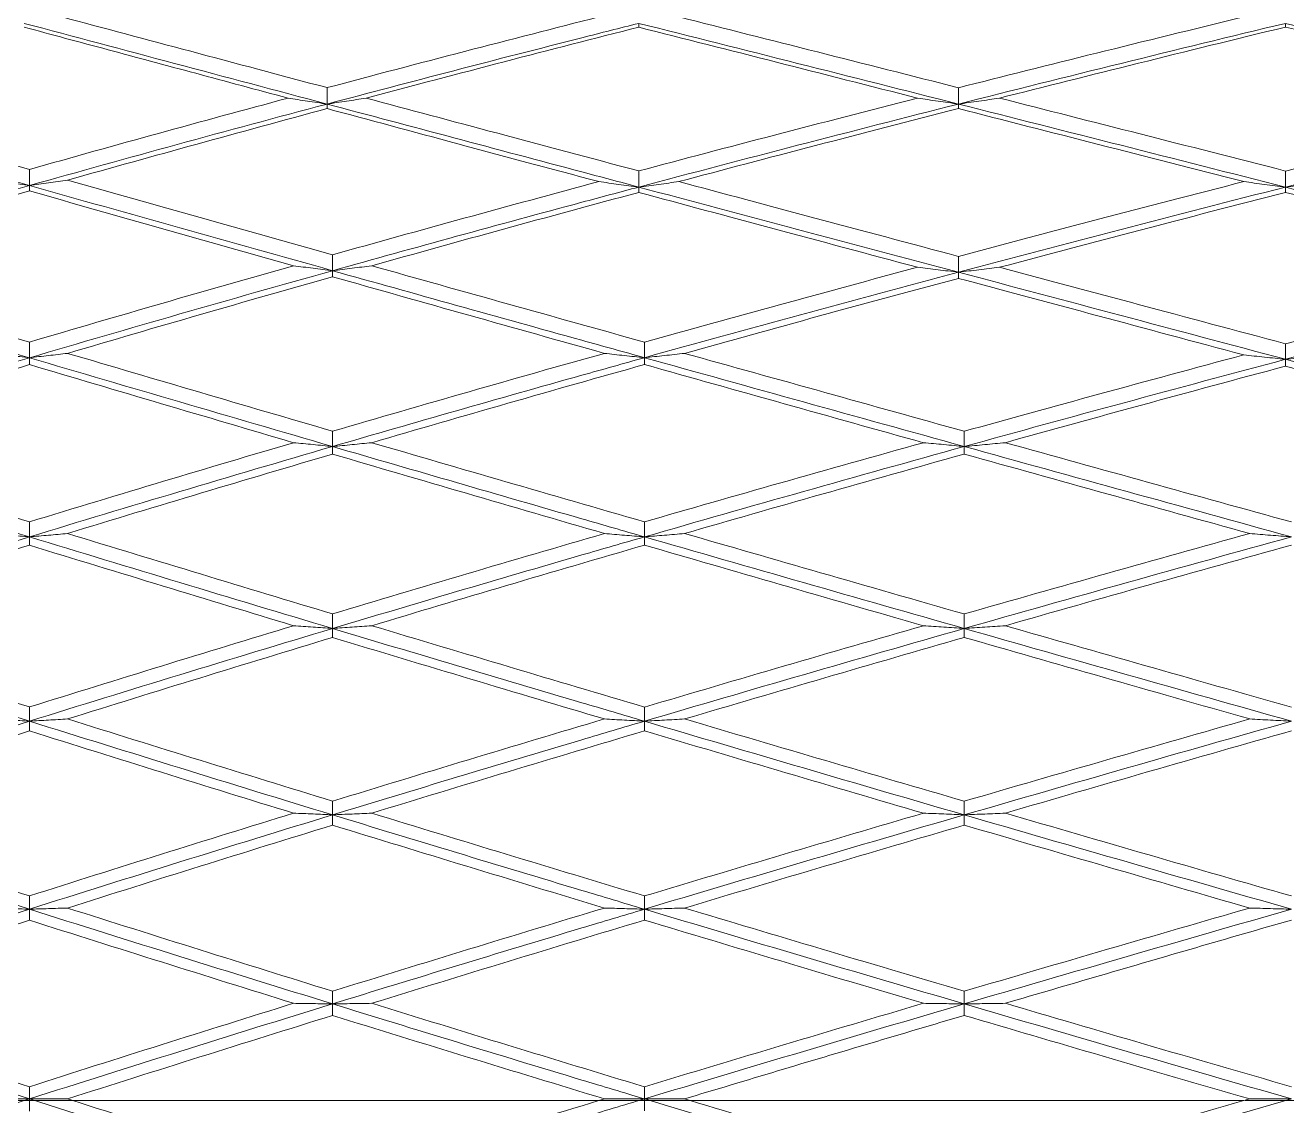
# Model space of a CAD drawing. Extents: x 4138 to 4928, y 0 to 579.
# Drawn here: x 4613.19 to 4624.04, y 201 to 210.29 of the extents above; entities that cross this region are included whole.
import ezdxf

# ---------------------------------------------------------------- set-up
doc = ezdxf.new("R2010")
doc.units = 0
doc.header["$LTSCALE"] = 10
doc.header["$MEASUREMENT"] = 0
doc.linetypes.add('CENTER', pattern=[2, 1.25, -0.25, 0.25, -0.25])
doc.layers.add('1', color=7, linetype='CONTINUOUS')
doc.layers.add('BODY', color=7, linetype='CONTINUOUS')

msp = doc.modelspace()

# ---------------------------------------------------------------- linework, layer by layer
at = {"layer": '1', "color": 7, "linetype": 'Continuous', "lineweight": 18}
for p, q in [((4613.555, 201.056), (4613.601, 201.041)), ((4618.122, 201.041), (4618.171, 201.056)), ((4618.86, 201.056), (4618.909, 201.041)), ((4623.668, 201.041), (4623.719, 201.056))]:
    msp.add_line(p, q, dxfattribs=at)
at = {"layer": '1', "color": 7, "linetype": 'Continuous', "lineweight": 13}
for p, q in [((4618.122, 201.041), (4613.601, 201.041)), ((4623.668, 201.041), (4618.909, 201.041))]:
    msp.add_line(p, q, dxfattribs=at)
at = {"layer": '1', "color": 7, "linetype": 'Continuous', "lineweight": 18}
for points in [[(4615.786, 209.752), (4615.383, 209.859), (4614.602, 210.068), (4613.865, 210.264), (4613.508, 210.36)], [(4615.786, 209.752), (4616.184, 209.858), (4616.972, 210.066), (4617.742, 210.263), (4618.122, 210.36)], [(4618.811, 210.36), (4619.204, 210.261), (4619.998, 210.06), (4620.807, 209.855), (4621.215, 209.751)], [(4621.215, 209.751), (4621.598, 209.848), (4622.389, 210.047), (4623.233, 210.254), (4623.668, 210.36)], [(4613.181, 210.305), (4614.036, 210.077), (4614.904, 209.846), (4615.786, 209.611)], [(4615.45, 209.662), (4615.179, 209.735), (4614.651, 209.877), (4613.897, 210.079), (4613.416, 210.209), (4613.181, 210.272)], [(4618.466, 210.272), (4618.085, 210.176), (4617.314, 209.977), (4616.523, 209.769), (4616.122, 209.662)], [(4618.466, 210.272), (4618.466, 210.278), (4618.466, 210.289), (4618.466, 210.3), (4618.466, 210.305)], [(4621.215, 209.611), (4620.288, 209.846), (4619.371, 210.077), (4618.466, 210.305)], [(4620.863, 209.662), (4620.454, 209.766), (4619.645, 209.973), (4618.856, 210.173), (4618.466, 210.272)], [(4624.027, 210.305), (4623.08, 210.077), (4622.142, 209.846), (4621.215, 209.611)], [(4624.027, 210.273), (4623.594, 210.168), (4622.751, 209.96), (4621.954, 209.76), (4621.567, 209.662)], [(4624.027, 210.305), (4624.027, 210.3), (4624.027, 210.289), (4624.027, 210.278), (4624.027, 210.273)], [(4626.894, 209.611), (4625.93, 209.846), (4624.974, 210.077), (4624.027, 210.305)], [(4626.53, 209.662), (4626.104, 209.766), (4625.261, 209.972), (4624.435, 210.173), (4624.027, 210.273)], [(4615.786, 209.611), (4615.786, 209.634), (4615.786, 209.681), (4615.786, 209.728), (4615.786, 209.752)], [(4621.215, 209.611), (4621.215, 209.634), (4621.215, 209.681), (4621.215, 209.728), (4621.215, 209.751)], [(4613.227, 208.91), (4612.371, 209.151), (4611.529, 209.389), (4610.702, 209.624)], [(4611.02, 209.675), (4611.384, 209.571), (4612.117, 209.363), (4612.856, 209.154), (4613.227, 209.049)], [(4613.227, 209.049), (4613.596, 209.153), (4614.336, 209.36), (4615.078, 209.562), (4615.45, 209.662)], [(4615.786, 209.611), (4614.92, 209.381), (4614.067, 209.147), (4613.227, 208.91)], [(4615.45, 209.662), (4615.506, 209.653), (4615.617, 209.636), (4615.729, 209.619), (4615.786, 209.611)], [(4616.122, 209.662), (4616.066, 209.653), (4615.954, 209.636), (4615.842, 209.619), (4615.786, 209.611)], [(4615.786, 209.572), (4615.786, 209.578), (4615.786, 209.591), (4615.786, 209.604), (4615.786, 209.611)], [(4618.466, 209.036), (4618.048, 209.147), (4617.24, 209.363), (4616.486, 209.565), (4616.122, 209.662)], [(4618.466, 209.036), (4618.845, 209.137), (4619.624, 209.343), (4620.443, 209.554), (4620.863, 209.662)], [(4621.215, 209.611), (4620.288, 209.376), (4619.371, 209.138), (4618.466, 208.897)], [(4620.863, 209.662), (4620.922, 209.653), (4621.039, 209.636), (4621.156, 209.619), (4621.215, 209.611)], [(4621.215, 209.611), (4621.274, 209.619), (4621.391, 209.636), (4621.509, 209.653), (4621.567, 209.662)], [(4621.215, 209.572), (4621.215, 209.578), (4621.215, 209.592), (4621.215, 209.605), (4621.215, 209.611)], [(4624.027, 208.897), (4623.08, 209.138), (4622.142, 209.376), (4621.215, 209.611)], [(4621.567, 209.662), (4621.964, 209.561), (4622.77, 209.356), (4623.603, 209.144), (4624.027, 209.035)], [(4624.027, 209.035), (4624.441, 209.141), (4625.272, 209.351), (4626.11, 209.559), (4626.53, 209.662)], [(4626.894, 209.611), (4625.93, 209.376), (4624.974, 209.138), (4624.027, 208.897)], [(4615.786, 209.572), (4615.413, 209.471), (4614.668, 209.268), (4613.925, 209.061), (4613.555, 208.957)], [(4618.122, 208.944), (4617.703, 209.056), (4616.895, 209.273), (4616.146, 209.475), (4615.786, 209.572)], [(4621.215, 209.572), (4620.795, 209.465), (4619.975, 209.252), (4619.192, 209.046), (4618.811, 208.944)], [(4623.668, 208.944), (4623.244, 209.053), (4622.411, 209.266), (4621.608, 209.471), (4621.215, 209.572)], [(4613.227, 208.91), (4613.227, 208.933), (4613.227, 208.98), (4613.227, 209.026), (4613.227, 209.049)], [(4618.466, 208.897), (4618.466, 208.92), (4618.466, 208.966), (4618.466, 209.013), (4618.466, 209.036)], [(4624.027, 208.897), (4624.027, 208.92), (4624.027, 208.966), (4624.027, 209.012), (4624.027, 209.035)], [(4612.9, 208.957), (4612.954, 208.949), (4613.063, 208.933), (4613.172, 208.918), (4613.227, 208.91)], [(4613.227, 208.91), (4613.281, 208.918), (4613.39, 208.933), (4613.5, 208.949), (4613.555, 208.957)], [(4613.555, 208.957), (4613.934, 208.849), (4614.694, 208.635), (4615.454, 208.422), (4615.833, 208.315)], [(4615.833, 208.315), (4616.204, 208.419), (4616.956, 208.628), (4617.73, 208.838), (4618.122, 208.944)], [(4618.122, 208.944), (4618.179, 208.936), (4618.293, 208.92), (4618.408, 208.905), (4618.466, 208.897)], [(4618.811, 208.944), (4618.753, 208.936), (4618.638, 208.92), (4618.523, 208.905), (4618.466, 208.897)], [(4621.215, 208.301), (4620.793, 208.414), (4619.97, 208.634), (4619.19, 208.842), (4618.811, 208.944)], [(4621.215, 208.301), (4621.61, 208.407), (4622.413, 208.619), (4623.245, 208.835), (4623.668, 208.944)], [(4623.668, 208.944), (4623.728, 208.936), (4623.847, 208.92), (4623.967, 208.905), (4624.027, 208.897)], [(4624.027, 208.897), (4624.086, 208.905), (4624.206, 208.92), (4624.326, 208.936), (4624.386, 208.944)], [(4613.227, 208.91), (4612.371, 208.669), (4611.529, 208.425), (4610.702, 208.178)], [(4613.227, 208.864), (4612.859, 208.759), (4612.124, 208.548), (4611.388, 208.33), (4611.02, 208.22)], [(4613.227, 208.864), (4613.227, 208.872), (4613.227, 208.887), (4613.227, 208.902), (4613.227, 208.91)], [(4615.833, 208.178), (4614.952, 208.425), (4614.083, 208.669), (4613.227, 208.91)], [(4615.498, 208.22), (4615.12, 208.327), (4614.363, 208.541), (4613.606, 208.756), (4613.227, 208.864)], [(4618.466, 208.851), (4618.073, 208.746), (4617.298, 208.535), (4616.543, 208.325), (4616.17, 208.22)], [(4618.466, 208.851), (4618.466, 208.859), (4618.466, 208.874), (4618.466, 208.889), (4618.466, 208.897)], [(4618.466, 208.897), (4619.371, 208.656), (4620.288, 208.412), (4621.215, 208.165)], [(4620.863, 208.207), (4620.441, 208.321), (4619.618, 208.541), (4618.842, 208.75), (4618.466, 208.851)], [(4624.027, 208.897), (4623.08, 208.656), (4622.142, 208.412), (4621.215, 208.165)], [(4624.027, 208.851), (4623.603, 208.743), (4622.77, 208.526), (4621.964, 208.313), (4621.567, 208.207)], [(4624.027, 208.851), (4624.027, 208.859), (4624.027, 208.874), (4624.027, 208.889), (4624.027, 208.897)], [(4626.894, 208.165), (4625.93, 208.412), (4624.974, 208.656), (4624.027, 208.897)], [(4626.53, 208.207), (4626.096, 208.319), (4625.245, 208.538), (4624.427, 208.749), (4624.027, 208.851)], [(4615.833, 208.178), (4615.833, 208.201), (4615.833, 208.247), (4615.833, 208.292), (4615.833, 208.315)], [(4621.215, 208.165), (4621.215, 208.188), (4621.215, 208.233), (4621.215, 208.278), (4621.215, 208.301)], [(4610.702, 208.178), (4611.529, 207.931), (4612.371, 207.682), (4613.227, 207.429)], [(4613.227, 207.564), (4612.862, 207.672), (4612.129, 207.89), (4611.39, 208.11), (4611.02, 208.22)], [(4613.227, 207.564), (4613.607, 207.676), (4614.365, 207.898), (4615.121, 208.114), (4615.498, 208.22)], [(4615.833, 208.178), (4614.952, 207.931), (4614.083, 207.682), (4613.227, 207.429)], [(4615.498, 208.22), (4615.553, 208.213), (4615.665, 208.199), (4615.777, 208.185), (4615.833, 208.178)], [(4615.833, 208.178), (4615.889, 208.185), (4616.001, 208.199), (4616.114, 208.213), (4616.17, 208.22)], [(4615.833, 208.126), (4615.833, 208.134), (4615.833, 208.152), (4615.833, 208.169), (4615.833, 208.178)], [(4616.17, 208.22), (4616.562, 208.11), (4617.345, 207.891), (4618.126, 207.672), (4618.515, 207.564)], [(4618.515, 207.564), (4618.898, 207.671), (4619.673, 207.885), (4620.464, 208.1), (4620.863, 208.207)], [(4621.215, 208.165), (4620.305, 207.922), (4619.404, 207.677), (4618.515, 207.43)], [(4620.863, 208.207), (4620.922, 208.2), (4621.039, 208.186), (4621.156, 208.172), (4621.215, 208.165)], [(4621.567, 208.207), (4621.509, 208.2), (4621.391, 208.186), (4621.274, 208.172), (4621.215, 208.165)], [(4621.215, 208.112), (4621.215, 208.121), (4621.215, 208.139), (4621.215, 208.156), (4621.215, 208.165)], [(4621.215, 208.165), (4622.142, 207.918), (4623.08, 207.668), (4624.027, 207.416)], [(4624.027, 207.55), (4623.599, 207.664), (4622.762, 207.888), (4621.96, 208.102), (4621.567, 208.207)], [(4624.027, 207.55), (4624.437, 207.659), (4625.265, 207.879), (4626.106, 208.098), (4626.53, 208.207)], [(4626.894, 208.165), (4625.93, 207.918), (4624.974, 207.668), (4624.027, 207.416)], [(4615.833, 208.126), (4615.455, 208.019), (4614.697, 207.802), (4613.936, 207.58), (4613.555, 207.467)], [(4618.171, 207.467), (4617.783, 207.576), (4617.005, 207.795), (4616.224, 208.015), (4615.833, 208.126)], [(4621.215, 208.112), (4620.811, 208.004), (4620.014, 207.788), (4619.241, 207.574), (4618.86, 207.467)], [(4623.668, 207.454), (4623.24, 207.568), (4622.404, 207.793), (4621.605, 208.008), (4621.215, 208.112)], [(4613.227, 207.429), (4613.227, 207.452), (4613.227, 207.497), (4613.227, 207.542), (4613.227, 207.564)], [(4618.515, 207.43), (4618.515, 207.452), (4618.515, 207.497), (4618.515, 207.541), (4618.515, 207.564)], [(4624.027, 207.416), (4624.027, 207.438), (4624.027, 207.483), (4624.027, 207.527), (4624.027, 207.55)], [(4613.227, 207.429), (4612.371, 207.177), (4611.529, 206.923), (4610.702, 206.666)], [(4612.9, 207.467), (4612.954, 207.461), (4613.063, 207.448), (4613.172, 207.436), (4613.227, 207.429)], [(4613.555, 207.467), (4613.5, 207.461), (4613.39, 207.448), (4613.281, 207.436), (4613.227, 207.429)], [(4613.227, 207.429), (4613.227, 207.42), (4613.227, 207.4), (4613.227, 207.38), (4613.227, 207.37)], [(4613.227, 207.429), (4614.083, 207.177), (4614.952, 206.923), (4615.833, 206.666)], [(4615.833, 206.798), (4615.452, 206.909), (4614.691, 207.132), (4613.933, 207.356), (4613.555, 207.467)], [(4615.833, 206.798), (4616.226, 206.912), (4617.008, 207.139), (4617.784, 207.359), (4618.171, 207.467)], [(4618.171, 207.467), (4618.228, 207.461), (4618.342, 207.448), (4618.457, 207.436), (4618.515, 207.43)], [(4618.515, 207.43), (4618.572, 207.436), (4618.687, 207.448), (4618.802, 207.461), (4618.86, 207.467)], [(4618.515, 207.371), (4618.515, 207.381), (4618.515, 207.4), (4618.515, 207.42), (4618.515, 207.43)], [(4621.265, 206.666), (4620.338, 206.923), (4619.421, 207.177), (4618.515, 207.43)], [(4618.86, 207.467), (4619.263, 207.355), (4620.066, 207.131), (4620.866, 206.908), (4621.265, 206.797)], [(4621.265, 206.797), (4621.642, 206.902), (4622.419, 207.116), (4623.244, 207.34), (4623.668, 207.454)], [(4624.027, 207.416), (4623.097, 207.168), (4622.176, 206.918), (4621.265, 206.666)], [(4623.668, 207.454), (4623.728, 207.447), (4623.847, 207.435), (4623.967, 207.422), (4624.027, 207.416)], [(4624.386, 207.454), (4624.326, 207.447), (4624.206, 207.435), (4624.086, 207.422), (4624.027, 207.416)], [(4624.027, 207.357), (4624.027, 207.367), (4624.027, 207.387), (4624.027, 207.406), (4624.027, 207.416)], [(4624.027, 207.416), (4624.974, 207.164), (4625.93, 206.909), (4626.894, 206.652)], [(4613.227, 207.37), (4612.862, 207.262), (4612.129, 207.041), (4611.39, 206.814), (4611.02, 206.699)], [(4613.227, 207.37), (4613.605, 207.258), (4614.362, 207.034), (4615.119, 206.811), (4615.498, 206.699)], [(4618.515, 207.371), (4618.123, 207.261), (4617.341, 207.039), (4616.56, 206.813), (4616.17, 206.699)], [(4620.913, 206.699), (4620.515, 206.81), (4619.717, 207.034), (4618.916, 207.258), (4618.515, 207.371)], [(4624.027, 207.357), (4623.61, 207.245), (4622.792, 207.024), (4622.004, 206.807), (4621.618, 206.699)], [(4626.53, 206.685), (4626.095, 206.802), (4625.243, 207.031), (4624.426, 207.25), (4624.027, 207.357)], [(4615.833, 206.666), (4615.833, 206.688), (4615.833, 206.732), (4615.833, 206.776), (4615.833, 206.798)], [(4621.265, 206.666), (4621.265, 206.688), (4621.265, 206.732), (4621.265, 206.775), (4621.265, 206.797)], [(4610.702, 206.666), (4611.529, 206.409), (4612.371, 206.15), (4613.227, 205.889)], [(4613.227, 206.018), (4612.86, 206.131), (4612.125, 206.357), (4611.388, 206.585), (4611.02, 206.699)], [(4613.227, 206.018), (4613.617, 206.137), (4614.385, 206.37), (4615.13, 206.591), (4615.498, 206.699)], [(4615.833, 206.666), (4614.952, 206.409), (4614.083, 206.15), (4613.227, 205.889)], [(4615.498, 206.699), (4615.553, 206.694), (4615.665, 206.683), (4615.777, 206.671), (4615.833, 206.666)], [(4616.17, 206.699), (4616.114, 206.694), (4616.001, 206.682), (4615.889, 206.671), (4615.833, 206.666)], [(4615.833, 206.666), (4615.833, 206.655), (4615.833, 206.633), (4615.833, 206.611), (4615.833, 206.601)], [(4618.515, 206.018), (4618.111, 206.135), (4617.315, 206.365), (4616.547, 206.589), (4616.17, 206.699)], [(4618.515, 206.018), (4618.896, 206.128), (4619.677, 206.352), (4620.495, 206.582), (4620.913, 206.699)], [(4621.265, 206.666), (4620.338, 206.409), (4619.421, 206.15), (4618.515, 205.889)], [(4620.913, 206.699), (4620.972, 206.694), (4621.089, 206.683), (4621.206, 206.671), (4621.265, 206.666)], [(4621.265, 206.666), (4621.324, 206.671), (4621.441, 206.682), (4621.559, 206.694), (4621.618, 206.699)], [(4621.265, 206.601), (4621.265, 206.612), (4621.265, 206.633), (4621.265, 206.655), (4621.265, 206.666)], [(4624.078, 205.889), (4623.131, 206.15), (4622.193, 206.409), (4621.265, 206.666)], [(4621.618, 206.699), (4622.029, 206.585), (4622.85, 206.357), (4623.669, 206.13), (4624.078, 206.017)], [(4615.833, 206.601), (4615.463, 206.492), (4614.712, 206.269), (4613.943, 206.037), (4613.555, 205.918)], [(4615.833, 206.601), (4616.211, 206.49), (4616.978, 206.265), (4617.769, 206.035), (4618.171, 205.918)], [(4621.265, 206.601), (4620.85, 206.485), (4620.034, 206.255), (4619.247, 206.03), (4618.86, 205.918)], [(4623.719, 205.918), (4623.31, 206.031), (4622.492, 206.259), (4621.674, 206.487), (4621.265, 206.601)], [(4613.227, 205.889), (4613.227, 205.911), (4613.227, 205.954), (4613.227, 205.997), (4613.227, 206.018)], [(4618.515, 205.889), (4618.515, 205.911), (4618.515, 205.953), (4618.515, 205.996), (4618.515, 206.018)], [(4613.227, 205.889), (4612.371, 205.628), (4611.529, 205.365), (4610.702, 205.101)], [(4612.9, 205.918), (4612.954, 205.913), (4613.063, 205.903), (4613.172, 205.894), (4613.227, 205.889)], [(4613.555, 205.918), (4613.5, 205.913), (4613.39, 205.903), (4613.281, 205.894), (4613.227, 205.889)], [(4613.227, 205.889), (4613.227, 205.877), (4613.227, 205.853), (4613.227, 205.829), (4613.227, 205.817)], [(4613.227, 205.889), (4614.083, 205.628), (4614.952, 205.365), (4615.833, 205.101)], [(4615.833, 205.226), (4615.457, 205.34), (4614.7, 205.569), (4613.937, 205.801), (4613.555, 205.918)], [(4615.833, 205.226), (4616.213, 205.341), (4616.981, 205.57), (4617.771, 205.802), (4618.171, 205.918)], [(4618.171, 205.918), (4618.228, 205.913), (4618.342, 205.903), (4618.457, 205.894), (4618.515, 205.889)], [(4618.86, 205.918), (4618.802, 205.913), (4618.687, 205.903), (4618.572, 205.894), (4618.515, 205.889)], [(4618.515, 205.889), (4618.515, 205.877), (4618.515, 205.854), (4618.515, 205.83), (4618.515, 205.818)], [(4618.515, 205.889), (4619.421, 205.628), (4620.338, 205.365), (4621.265, 205.101)], [(4621.265, 205.226), (4620.842, 205.347), (4620.019, 205.584), (4619.239, 205.808), (4618.86, 205.918)], [(4621.265, 205.226), (4621.674, 205.343), (4622.492, 205.575), (4623.31, 205.804), (4623.719, 205.918)], [(4624.078, 205.889), (4623.131, 205.628), (4622.193, 205.365), (4621.265, 205.101)], [(4623.719, 205.918), (4623.779, 205.913), (4623.898, 205.903), (4624.018, 205.894), (4624.078, 205.889)], [(4613.227, 205.817), (4612.865, 205.706), (4612.136, 205.48), (4611.394, 205.245), (4611.02, 205.125)], [(4613.227, 205.817), (4613.615, 205.698), (4614.381, 205.464), (4615.129, 205.237), (4615.498, 205.125)], [(4618.515, 205.818), (4618.115, 205.702), (4617.325, 205.47), (4616.552, 205.24), (4616.17, 205.125)], [(4618.515, 205.818), (4618.893, 205.708), (4619.672, 205.483), (4620.492, 205.246), (4620.913, 205.125)], [(4624.078, 205.818), (4623.667, 205.704), (4622.846, 205.475), (4622.027, 205.242), (4621.618, 205.125)], [(4615.833, 205.101), (4615.833, 205.122), (4615.833, 205.164), (4615.833, 205.206), (4615.833, 205.226)], [(4621.265, 205.101), (4621.265, 205.122), (4621.265, 205.164), (4621.265, 205.205), (4621.265, 205.226)], [(4610.702, 205.101), (4611.529, 204.837), (4612.371, 204.571), (4613.227, 204.304)], [(4611.02, 205.125), (4611.39, 205.007), (4612.128, 204.772), (4612.861, 204.54), (4613.227, 204.426)], [(4613.227, 204.426), (4613.605, 204.544), (4614.361, 204.779), (4615.119, 205.01), (4615.498, 205.125)], [(4615.833, 205.101), (4614.952, 204.837), (4614.083, 204.571), (4613.227, 204.304)], [(4615.833, 205.024), (4615.452, 204.908), (4614.69, 204.676), (4613.932, 204.441), (4613.555, 204.323)], [(4615.498, 205.125), (4615.553, 205.121), (4615.665, 205.113), (4615.777, 205.105), (4615.833, 205.101)], [(4616.17, 205.125), (4616.114, 205.121), (4616.001, 205.113), (4615.889, 205.105), (4615.833, 205.101)], [(4615.833, 205.101), (4615.833, 205.088), (4615.833, 205.062), (4615.833, 205.037), (4615.833, 205.024)], [(4615.833, 205.024), (4616.236, 204.902), (4617.027, 204.664), (4617.794, 204.435), (4618.171, 204.323)], [(4618.515, 204.425), (4618.131, 204.539), (4617.355, 204.77), (4616.567, 205.006), (4616.17, 205.125)], [(4618.515, 204.425), (4618.917, 204.544), (4619.719, 204.78), (4620.516, 205.011), (4620.913, 205.125)], [(4621.265, 205.101), (4620.338, 204.837), (4619.421, 204.571), (4618.515, 204.304)], [(4621.265, 205.024), (4620.867, 204.91), (4620.068, 204.678), (4619.263, 204.442), (4618.86, 204.323)], [(4620.913, 205.125), (4620.972, 205.121), (4621.089, 205.113), (4621.206, 205.105), (4621.265, 205.101)], [(4621.618, 205.125), (4621.559, 205.121), (4621.441, 205.113), (4621.324, 205.105), (4621.265, 205.101)], [(4621.265, 205.101), (4621.265, 205.088), (4621.265, 205.063), (4621.265, 205.037), (4621.265, 205.024)], [(4621.265, 205.101), (4622.193, 204.837), (4623.131, 204.571), (4624.078, 204.304)], [(4621.265, 205.024), (4621.652, 204.913), (4622.447, 204.685), (4623.288, 204.446), (4623.719, 204.323)], [(4624.078, 204.425), (4623.645, 204.547), (4622.803, 204.787), (4622.005, 205.014), (4621.618, 205.125)], [(4613.227, 204.304), (4613.227, 204.324), (4613.227, 204.365), (4613.227, 204.405), (4613.227, 204.426)], [(4618.515, 204.304), (4618.515, 204.324), (4618.515, 204.364), (4618.515, 204.405), (4618.515, 204.425)], [(4613.227, 204.304), (4612.371, 204.036), (4611.529, 203.768), (4610.702, 203.498)], [(4612.9, 204.323), (4612.954, 204.32), (4613.063, 204.313), (4613.172, 204.307), (4613.227, 204.304)], [(4613.555, 204.323), (4613.5, 204.32), (4613.39, 204.313), (4613.281, 204.307), (4613.227, 204.304)], [(4613.227, 204.304), (4613.227, 204.29), (4613.227, 204.262), (4613.227, 204.234), (4613.227, 204.22)], [(4613.227, 204.304), (4614.083, 204.036), (4614.952, 203.768), (4615.833, 203.498)], [(4613.555, 204.323), (4613.935, 204.204), (4614.694, 203.967), (4615.454, 203.733), (4615.833, 203.616)], [(4615.833, 203.616), (4616.223, 203.736), (4617.001, 203.973), (4617.781, 204.207), (4618.171, 204.323)], [(4618.171, 204.323), (4618.228, 204.32), (4618.342, 204.313), (4618.457, 204.307), (4618.515, 204.304)], [(4618.86, 204.323), (4618.802, 204.32), (4618.687, 204.313), (4618.572, 204.307), (4618.515, 204.304)], [(4618.515, 204.304), (4618.515, 204.29), (4618.515, 204.262), (4618.515, 204.234), (4618.515, 204.221)], [(4618.515, 204.304), (4619.421, 204.036), (4620.338, 203.768), (4621.265, 203.498)], [(4621.265, 203.616), (4620.871, 203.731), (4620.077, 203.964), (4619.268, 204.202), (4618.86, 204.323)], [(4621.265, 203.616), (4621.674, 203.735), (4622.491, 203.972), (4623.31, 204.206), (4623.719, 204.323)], [(4624.078, 204.304), (4623.131, 204.036), (4622.193, 203.768), (4621.265, 203.498)], [(4623.719, 204.323), (4623.779, 204.32), (4623.898, 204.313), (4624.018, 204.307), (4624.078, 204.304)], [(4613.227, 204.22), (4612.859, 204.104), (4612.123, 203.871), (4611.387, 203.633), (4611.02, 203.513)], [(4615.498, 203.513), (4615.12, 203.629), (4614.364, 203.864), (4613.606, 204.101), (4613.227, 204.22)], [(4618.515, 204.221), (4618.124, 204.104), (4617.342, 203.87), (4616.561, 203.633), (4616.17, 203.513)], [(4618.515, 204.221), (4618.925, 204.099), (4619.735, 203.859), (4620.524, 203.627), (4620.913, 203.513)], [(4624.078, 204.221), (4623.669, 204.105), (4622.85, 203.871), (4622.029, 203.633), (4621.618, 203.513)], [(4615.833, 203.498), (4615.833, 203.518), (4615.833, 203.557), (4615.833, 203.597), (4615.833, 203.616)], [(4621.265, 203.498), (4621.265, 203.518), (4621.265, 203.557), (4621.265, 203.596), (4621.265, 203.616)], [(4611.02, 203.513), (4611.388, 203.393), (4612.123, 203.154), (4612.859, 202.919), (4613.227, 202.801)], [(4613.227, 202.801), (4613.605, 202.922), (4614.362, 203.161), (4615.119, 203.396), (4615.498, 203.513)], [(4615.498, 203.513), (4615.553, 203.511), (4615.665, 203.506), (4615.777, 203.501), (4615.833, 203.498)], [(4616.17, 203.513), (4616.114, 203.51), (4616.001, 203.506), (4615.889, 203.501), (4615.833, 203.498)], [(4616.17, 203.513), (4616.551, 203.396), (4617.322, 203.161), (4618.114, 202.922), (4618.515, 202.801)], [(4618.515, 202.801), (4618.915, 202.921), (4619.716, 203.161), (4620.515, 203.396), (4620.913, 203.513)], [(4620.913, 203.513), (4620.972, 203.511), (4621.089, 203.506), (4621.206, 203.501), (4621.265, 203.498)], [(4621.618, 203.513), (4621.559, 203.51), (4621.441, 203.506), (4621.324, 203.501), (4621.265, 203.498)], [(4624.078, 202.801), (4623.672, 202.917), (4622.856, 203.153), (4622.032, 203.392), (4621.618, 203.513)], [(4610.702, 203.498), (4611.529, 203.229), (4612.371, 202.959), (4613.227, 202.687)], [(4615.833, 203.498), (4614.952, 203.229), (4614.083, 202.959), (4613.227, 202.687)], [(4615.833, 203.41), (4615.453, 203.293), (4614.693, 203.057), (4613.934, 202.818), (4613.555, 202.697)], [(4615.833, 203.498), (4615.833, 203.484), (4615.833, 203.454), (4615.833, 203.424), (4615.833, 203.41)], [(4618.171, 202.697), (4617.772, 202.818), (4616.984, 203.057), (4616.214, 203.293), (4615.833, 203.41)], [(4621.265, 203.498), (4620.338, 203.229), (4619.421, 202.959), (4618.515, 202.687)], [(4621.265, 203.41), (4620.865, 203.293), (4620.064, 203.057), (4619.261, 202.818), (4618.86, 202.697)], [(4621.265, 203.498), (4621.265, 203.484), (4621.265, 203.454), (4621.265, 203.425), (4621.265, 203.41)], [(4621.265, 203.498), (4622.193, 203.229), (4623.131, 202.959), (4624.078, 202.687)], [(4621.265, 203.41), (4621.676, 203.29), (4622.495, 203.051), (4623.312, 202.815), (4623.719, 202.697)], [(4613.227, 202.687), (4613.227, 202.706), (4613.227, 202.744), (4613.227, 202.782), (4613.227, 202.801)], [(4618.515, 202.687), (4618.515, 202.706), (4618.515, 202.744), (4618.515, 202.782), (4618.515, 202.801)], [(4613.227, 202.687), (4612.371, 202.416), (4611.529, 202.145), (4610.702, 201.873)], [(4612.9, 202.697), (4612.954, 202.696), (4613.063, 202.692), (4613.172, 202.689), (4613.227, 202.687)], [(4613.555, 202.697), (4613.5, 202.696), (4613.39, 202.692), (4613.281, 202.689), (4613.227, 202.687)], [(4613.227, 202.687), (4613.227, 202.672), (4613.227, 202.64), (4613.227, 202.609), (4613.227, 202.593)], [(4613.227, 202.687), (4614.083, 202.416), (4614.952, 202.145), (4615.833, 201.873)], [(4613.555, 202.697), (4613.934, 202.577), (4614.694, 202.337), (4615.453, 202.1), (4615.833, 201.982)], [(4615.833, 201.982), (4616.223, 202.103), (4617.002, 202.343), (4617.781, 202.58), (4618.171, 202.697)], [(4618.171, 202.697), (4618.228, 202.696), (4618.342, 202.692), (4618.457, 202.689), (4618.515, 202.687)], [(4618.86, 202.697), (4618.802, 202.696), (4618.687, 202.692), (4618.572, 202.689), (4618.515, 202.687)], [(4618.515, 202.687), (4618.515, 202.672), (4618.515, 202.641), (4618.515, 202.609), (4618.515, 202.593)], [(4618.515, 202.687), (4619.421, 202.416), (4620.338, 202.145), (4621.265, 201.873)], [(4618.86, 202.697), (4619.243, 202.582), (4620.026, 202.348), (4620.846, 202.105), (4621.265, 201.982)], [(4621.265, 201.982), (4621.676, 202.103), (4622.497, 202.343), (4623.312, 202.58), (4623.719, 202.697)], [(4624.078, 202.687), (4623.131, 202.416), (4622.193, 202.145), (4621.265, 201.873)], [(4623.719, 202.697), (4623.779, 202.696), (4623.898, 202.692), (4624.018, 202.689), (4624.078, 202.687)], [(4613.227, 202.593), (4612.857, 202.475), (4612.119, 202.238), (4611.386, 201.998), (4611.02, 201.878)], [(4615.498, 201.878), (4615.119, 201.996), (4614.362, 202.233), (4613.605, 202.472), (4613.227, 202.593)], [(4618.515, 202.593), (4618.124, 202.476), (4617.342, 202.238), (4616.56, 201.998), (4616.17, 201.878)], [(4620.913, 201.878), (4620.496, 202.001), (4619.678, 202.244), (4618.897, 202.479), (4618.515, 202.593)], [(4624.078, 202.594), (4623.803, 202.515), (4623.253, 202.356), (4622.438, 202.118), (4621.891, 201.958), (4621.618, 201.878)], [(4615.833, 201.873), (4615.833, 201.891), (4615.833, 201.927), (4615.833, 201.964), (4615.833, 201.982)], [(4621.265, 201.873), (4621.265, 201.891), (4621.265, 201.927), (4621.265, 201.963), (4621.265, 201.982)], [(4610.702, 201.873), (4611.529, 201.601), (4612.371, 201.328), (4613.227, 201.056)], [(4611.02, 201.878), (4611.378, 201.76), (4612.104, 201.522), (4612.849, 201.282), (4613.227, 201.161)], [(4613.227, 201.161), (4613.604, 201.282), (4614.36, 201.522), (4615.118, 201.759), (4615.498, 201.878)], [(4615.833, 201.873), (4614.952, 201.601), (4614.083, 201.328), (4613.227, 201.056)], [(4615.498, 201.878), (4615.553, 201.877), (4615.665, 201.875), (4615.777, 201.874), (4615.833, 201.873)], [(4616.17, 201.878), (4616.114, 201.877), (4616.001, 201.875), (4615.889, 201.874), (4615.833, 201.873)], [(4615.833, 201.873), (4615.833, 201.856), (4615.833, 201.823), (4615.833, 201.79), (4615.833, 201.773)], [(4616.17, 201.878), (4616.56, 201.757), (4617.341, 201.517), (4618.123, 201.279), (4618.515, 201.16)], [(4618.515, 201.16), (4618.913, 201.281), (4619.711, 201.521), (4620.512, 201.759), (4620.913, 201.878)], [(4621.265, 201.873), (4620.338, 201.601), (4619.421, 201.328), (4618.515, 201.056)], [(4620.913, 201.878), (4620.972, 201.877), (4621.089, 201.875), (4621.206, 201.874), (4621.265, 201.873)], [(4621.618, 201.878), (4621.559, 201.877), (4621.441, 201.875), (4621.324, 201.874), (4621.265, 201.873)], [(4621.265, 201.873), (4622.193, 201.601), (4623.131, 201.328), (4624.078, 201.056)], [(4621.265, 201.873), (4621.265, 201.856), (4621.265, 201.823), (4621.265, 201.79), (4621.265, 201.774)], [(4621.618, 201.878), (4622.006, 201.763), (4622.805, 201.529), (4623.647, 201.285), (4624.078, 201.16)], [(4615.833, 201.773), (4615.452, 201.655), (4614.692, 201.417), (4613.933, 201.177), (4613.555, 201.056)], [(4618.171, 201.056), (4617.781, 201.175), (4617.001, 201.412), (4616.222, 201.653), (4615.833, 201.773)], [(4621.265, 201.774), (4620.997, 201.695), (4620.462, 201.536), (4619.658, 201.296), (4619.126, 201.136), (4618.86, 201.056)], [(4623.719, 201.056), (4623.289, 201.181), (4622.449, 201.425), (4621.653, 201.659), (4621.265, 201.774)], [(4613.227, 201.056), (4613.227, 201.073), (4613.227, 201.108), (4613.227, 201.143), (4613.227, 201.161)], [(4618.515, 201.056), (4618.515, 201.073), (4618.515, 201.108), (4618.515, 201.143), (4618.515, 201.16)], [(4613.227, 201.056), (4612.371, 200.784), (4611.529, 200.511), (4610.702, 200.239)], [(4612.9, 201.056), (4612.954, 201.056), (4613.063, 201.056), (4613.172, 201.056), (4613.227, 201.056)], [(4613.227, 200.951), (4613.227, 200.969), (4613.227, 201.004), (4613.227, 201.039), (4613.227, 201.056)], [(4613.227, 201.056), (4613.281, 201.056), (4613.39, 201.056), (4613.5, 201.056), (4613.555, 201.056)], [(4613.227, 201.056), (4614.083, 200.784), (4614.952, 200.511), (4615.833, 200.239)], [(4613.601, 201.041), (4613.972, 200.923), (4614.715, 200.688), (4615.46, 200.455), (4615.833, 200.339)], [(4615.833, 200.339), (4616.214, 200.457), (4616.976, 200.692), (4617.74, 200.925), (4618.122, 201.041)], [(4618.171, 201.056), (4618.228, 201.056), (4618.342, 201.056), (4618.457, 201.056), (4618.515, 201.056)], [(4618.515, 201.056), (4618.515, 201.039), (4618.515, 201.004), (4618.515, 200.969), (4618.515, 200.952)], [(4618.86, 201.056), (4618.802, 201.056), (4618.687, 201.056), (4618.572, 201.056), (4618.515, 201.056)], [(4618.515, 201.056), (4619.421, 200.784), (4620.338, 200.511), (4621.265, 200.239)], [(4618.909, 201.041), (4619.289, 200.927), (4620.062, 200.695), (4620.86, 200.458), (4621.265, 200.338)], [(4624.078, 201.056), (4623.131, 200.784), (4622.193, 200.511), (4621.265, 200.239)], [(4621.265, 200.338), (4621.645, 200.45), (4622.425, 200.68), (4623.247, 200.919), (4623.668, 201.041)], [(4623.719, 201.056), (4623.779, 201.056), (4623.898, 201.056), (4624.018, 201.056), (4624.078, 201.056)]]:
    msp.add_open_spline(points, degree=3, dxfattribs=at)
for points, knots in [([(4618.466, 210.305), (4618.303, 210.264), (4617.399, 210.035), (4616.508, 209.803), (4615.786, 209.611)], [0, 0, 0, 0, 0.180323, 1, 1, 1, 1]), ([(4615.786, 209.611), (4616.508, 209.419), (4617.399, 209.181), (4618.303, 208.941), (4618.466, 208.897)], [0, 0, 0, 0, 0.819677, 1, 1, 1, 1]), ([(4618.466, 208.897), (4618.303, 208.854), (4617.416, 208.616), (4616.54, 208.376), (4615.833, 208.178)], [0, 0, 0, 0, 0.183638, 1, 1, 1, 1]), ([(4618.515, 207.43), (4618.335, 207.48), (4617.432, 207.731), (4616.54, 207.98), (4615.833, 208.178)], [0, 0, 0, 0, 0.198374, 1, 1, 1, 1]), ([(4618.515, 207.43), (4618.335, 207.379), (4617.432, 207.127), (4616.54, 206.872), (4615.833, 206.666)], [0, 0, 0, 0, 0.198374, 1, 1, 1, 1]), ([(4615.833, 206.666), (4616.54, 206.46), (4617.432, 206.201), (4618.335, 205.941), (4618.515, 205.889)], [0, 0, 0, 0, 0.801626, 1, 1, 1, 1]), ([(4618.515, 205.889), (4618.335, 205.837), (4617.432, 205.576), (4616.54, 205.313), (4615.833, 205.101)], [0, 0, 0, 0, 0.198374, 1, 1, 1, 1]), ([(4615.833, 205.101), (4616.54, 204.889), (4617.432, 204.624), (4618.335, 204.357), (4618.515, 204.304)], [0, 0, 0, 0, 0.801626, 1, 1, 1, 1]), ([(4618.515, 204.304), (4618.335, 204.251), (4617.432, 203.983), (4616.54, 203.714), (4615.833, 203.498)], [0, 0, 0, 0, 0.198374, 1, 1, 1, 1]), ([(4615.833, 203.498), (4616.54, 203.282), (4617.432, 203.012), (4618.335, 202.741), (4618.515, 202.687)], [0, 0, 0, 0, 0.801626, 1, 1, 1, 1]), ([(4618.515, 202.687), (4618.335, 202.634), (4617.432, 202.363), (4616.54, 202.091), (4615.833, 201.873)], [0, 0, 0, 0, 0.198374, 1, 1, 1, 1]), ([(4615.833, 201.873), (4616.54, 201.655), (4617.432, 201.382), (4618.335, 201.11), (4618.515, 201.056)], [0, 0, 0, 0, 0.801626, 1, 1, 1, 1]), ([(4618.515, 201.056), (4618.335, 201.002), (4617.432, 200.73), (4616.54, 200.457), (4615.833, 200.239)], [0, 0, 0, 0, 0.198374, 1, 1, 1, 1])]:
    msp.add_open_spline(points, degree=3, knots=knots, dxfattribs=at)
at = {"layer": 'BODY', "color": 1, "linetype": 'CENTER', "lineweight": 5}
msp.add_line((4741.18, 201.041), (4594.975, 201.041), dxfattribs=at)

doc.saveas('drawing.dxf')
